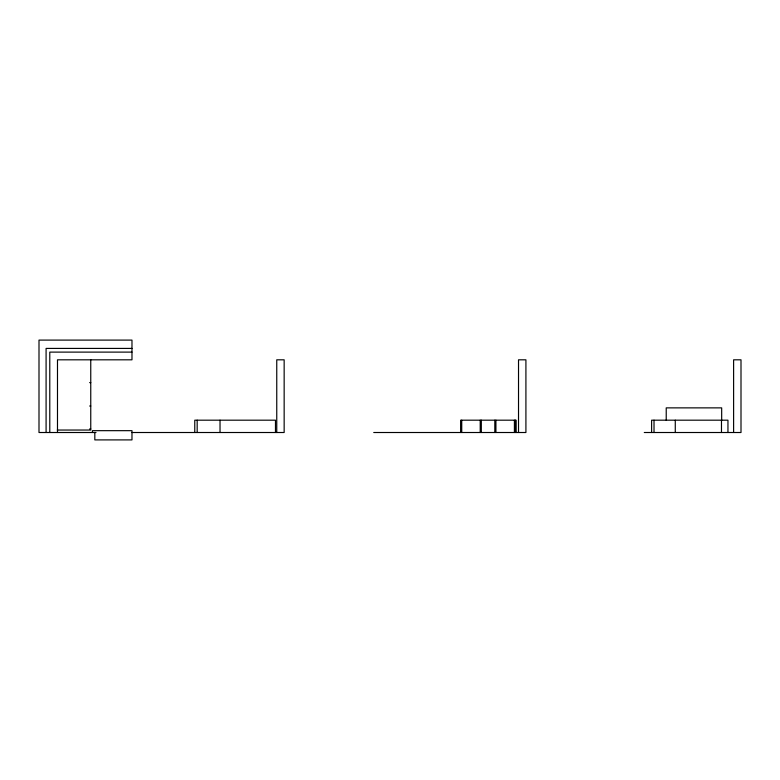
<?xml version="1.0" encoding="UTF-8"?>
<svg xmlns="http://www.w3.org/2000/svg" width="780" height="780" viewBox="0 0 780 780"><rect width="100%" height="100%" fill="white"/><g stroke="black" fill="none" stroke-linecap="round" stroke-linejoin="round"><path stroke-width="1.17" d="M131.976 348.416L46.088 348.416L46.088 432.51M131.976 352.111L49.784 352.111L49.784 432.51M89.641 382.61L90.753 382.61M89.641 406.019L90.753 406.019M89.641 428.941L90.753 428.941M57.291 430.043L90.753 430.043L90.753 359.687M96.008 432.51L39 432.51L39 340.099L131.976 340.099L131.976 359.814L57.486 359.814L57.486 432.51M131.976 432.51L284.154 432.51L284.154 359.814L276.754 359.814L276.754 432.51M373.737 432.51L525.915 432.51L525.915 359.814L518.524 359.814L518.524 432.51M644.27 432.51L741 432.51L741 359.814L733.609 359.814L733.609 432.51M727.954 432.51L727.954 420.186L651.612 420.186L651.612 432.51M721.675 420.186L721.675 407.872L666.227 407.872L666.227 420.186M721.481 420.186L721.481 432.51M675.275 420.186L675.275 432.51M654.02 420.186L654.02 432.51M516.067 432.51L516.067 420.186L460.619 420.186L460.619 432.51M515.521 420.186L515.521 432.51M514.41 420.186L514.41 432.51M495.924 420.186L495.924 432.51M494.812 420.186L494.812 432.51M481.319 420.186L481.319 432.51M480.217 420.186L480.217 432.51M461.731 420.186L461.731 432.51M275.476 432.51L275.476 420.186L194.766 420.186L194.766 432.51M220.028 420.186L220.028 432.51M197.174 420.186L197.174 432.51M94.819 432.51L94.819 439.901L131.976 439.901L131.976 430.667L92.42 430.667L92.42 432.51"/></g></svg>
